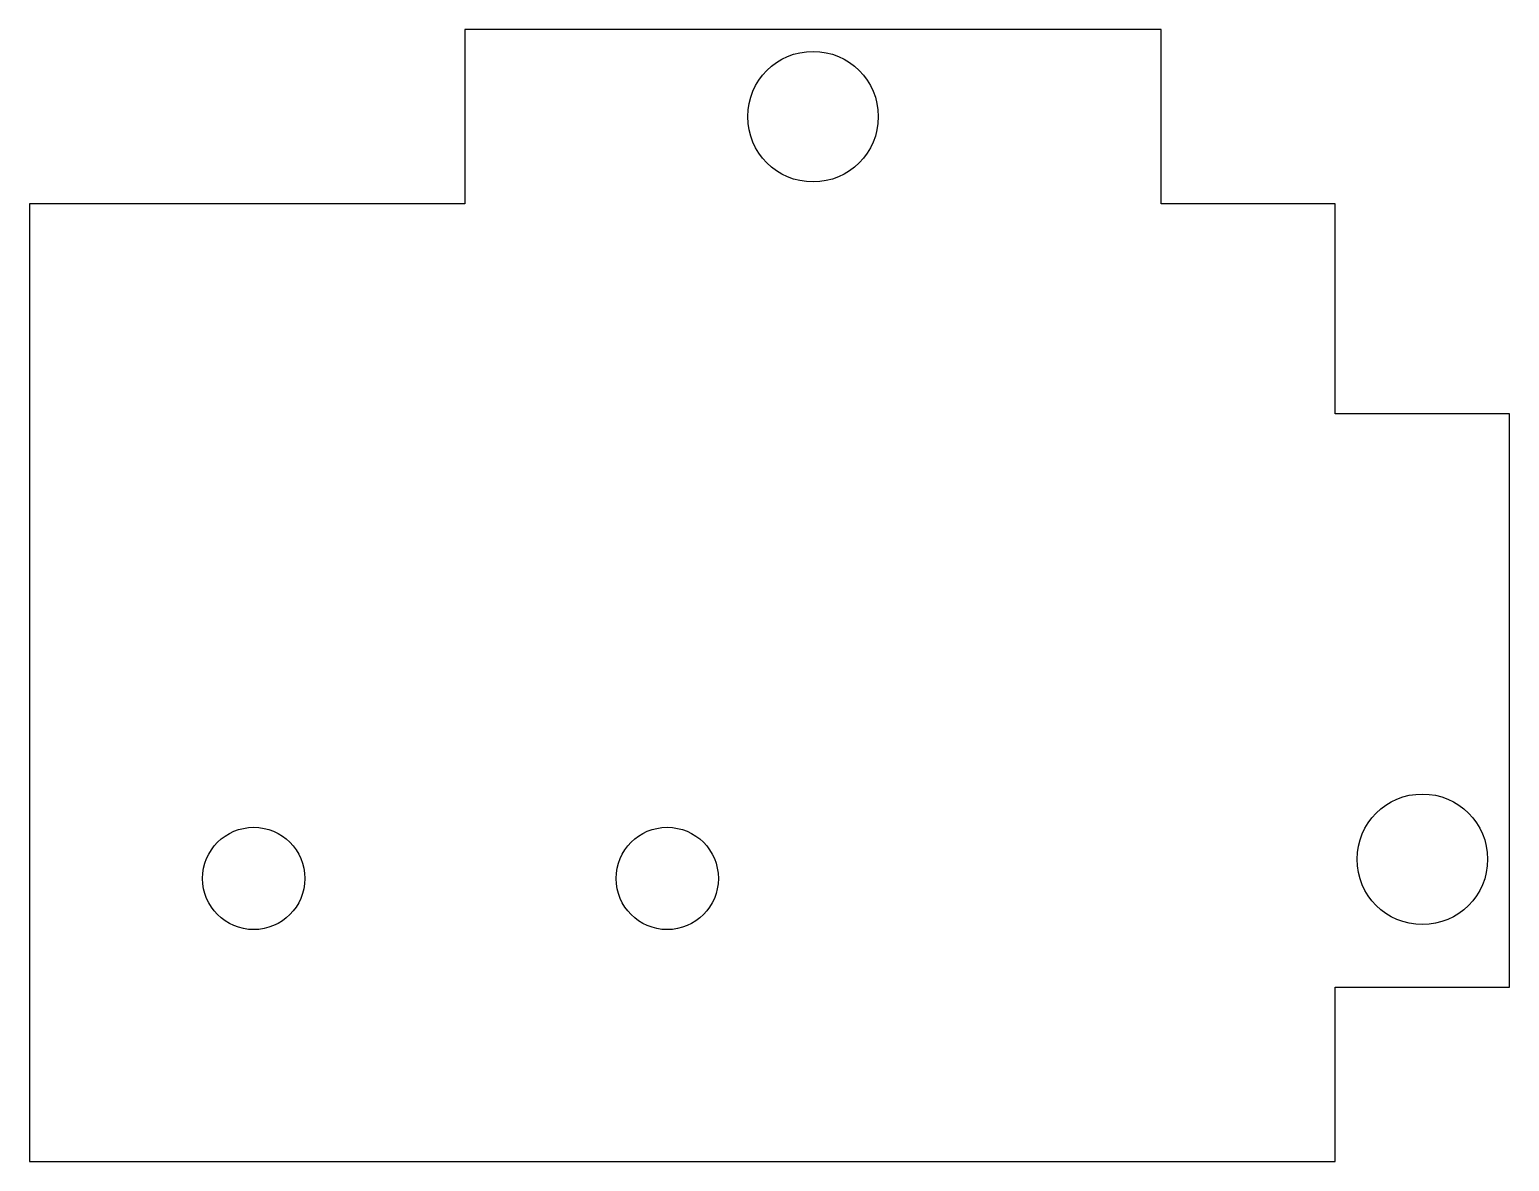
# Model space of a CAD drawing. Header units: millimetres. Extents: x 0 to 34, y 0 to 26.
import ezdxf

# ---------------------------------------------------------------- set-up
doc = ezdxf.new("R2010")
doc.units = ezdxf.units.MM

msp = doc.modelspace()

# ---------------------------------------------------------------- linework, layer by layer
msp.add_lwpolyline([(0, 22), (0, 0), (30, 0), (30, 4), (34, 4), (34, 17.17), (30, 17.17), (30, 22), (26, 22), (26, 26), (10, 26), (10, 22)], close=True)
for centre, radius in [((18, 24), 1.5), ((32, 6.94), 1.5), ((5.15, 6.5), 1.175), ((14.65, 6.5), 1.175)]:
    msp.add_circle(centre, radius)

doc.saveas('drawing.dxf')
